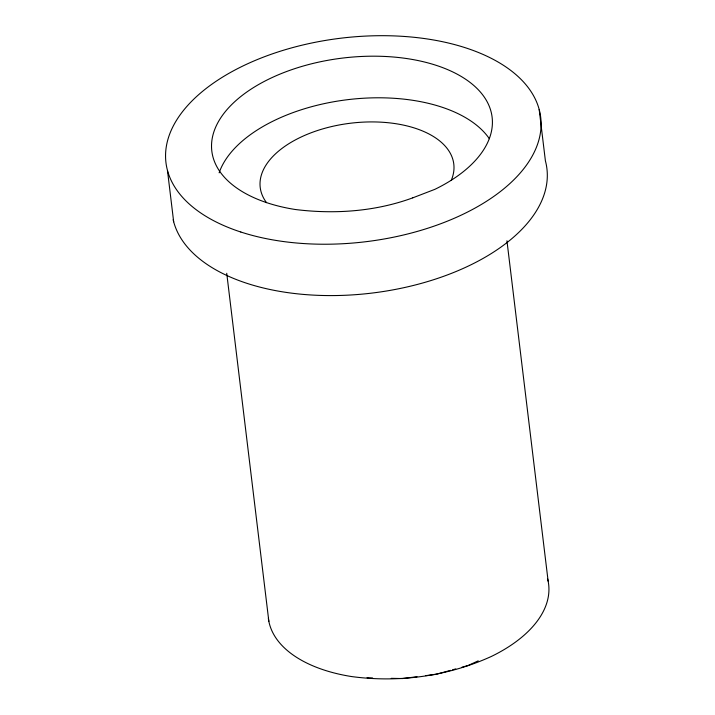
<?xml version="1.0" encoding="UTF-8"?>
<svg xmlns="http://www.w3.org/2000/svg" width="715" height="715" viewBox="0 0 715 715"><rect width="100%" height="100%" fill="white"/><g stroke="black" fill="none" stroke-linecap="round" stroke-linejoin="round"><path stroke-width="1.07" d="M478.201 660.857L468.066 665.504L462.006 667.184M450.513 670.357L436.186 674.325L425.693 675.639M452.595 669.785L455.732 668.918M417.015 676.73L402.5 678.553L391.239 678.338M372.613 677.981L369.324 677.918A130.032 70.633 -6.9 0 1 367.054 677.686M539.182 109.484L545.402 160.848A188.742 102.522 -6.9 0 1 384.366 291.345A188.742 102.522 -6.9 0 1 173.164 219.711M506.944 240.785L548.128 581.125M226.735 273.282L268.858 621.398M167.462 170.429L173.673 221.784M547.663 579.078A141.168 76.675 -6.9 0 1 491.366 656.45C447.867 676.265 399.042 682.905 351.735 676.578A141.168 76.675 -6.9 0 1 268.357 618.287M219.13 172.824A141.168 76.675 -6.9 0 1 346.444 99.823A141.168 76.675 -6.9 0 1 489.319 138.692M266.552 202.676A97.49 52.955 -6.9 0 1 350.806 123.186A97.49 52.955 -6.9 0 1 451.192 180.493M412.778 197.841C375.411 211.551 334.584 214.411 295.206 209.486A141.168 76.675 -6.9 0 1 235.315 101.164A141.168 76.675 -6.9 0 1 449.252 70.32A141.168 76.675 -6.9 0 1 434.845 189.35L412.778 197.841M240.821 232.018A188.742 102.522 -6.9 0 0 539.78 136.333A188.742 102.522 -6.9 0 0 279.368 51.525A188.742 102.522 -6.9 0 0 240.821 232.018"/></g></svg>
